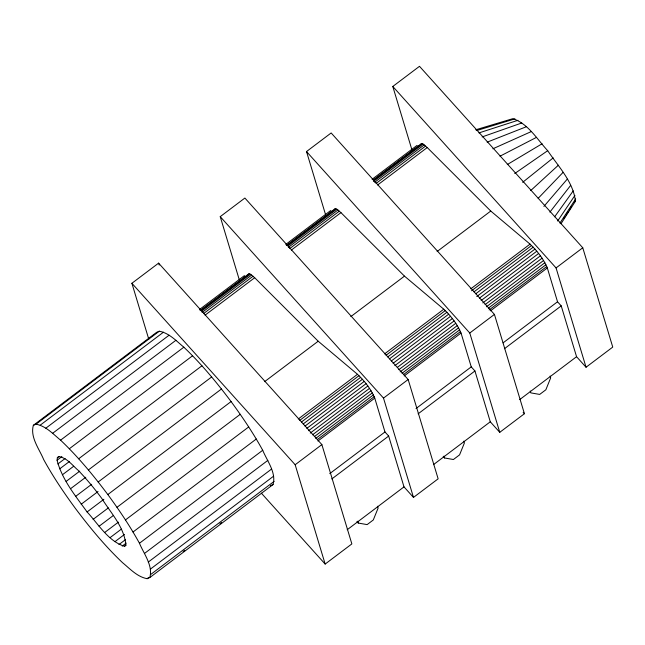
<?xml version="1.0" encoding="UTF-8"?>
<svg xmlns="http://www.w3.org/2000/svg" width="645" height="645" viewBox="0 0 645 645"><rect width="100%" height="100%" fill="white"/><g stroke="black" fill="none" stroke-linecap="round" stroke-linejoin="round"><path stroke-width="0.97" d="M57.074 460.232L57.341 457.74L58.639 456.579C66.886 457.636 72.377 465.392 78.343 470.479C86.865 479.3 94.638 488.821 101.934 498.666C110.964 513.146 124.566 527.497 125.815 545.13L124.517 546.299C108.134 541.139 98.338 524.038 87.091 511.953C75.505 495.892 62.105 479.759 57.074 460.232L61.88 456.612M560.997 223.759L575.429 201.224C573.349 181.882 558.183 166.329 547.694 150.68C537.204 139.417 528.078 123.485 512.807 118.672L475.704 129.798M33.346 425.329C29.984 437.358 39.313 448.96 43.699 459.611C53.019 476.607 63.863 492.716 75.336 508.325C89.76 527.529 105.119 546.154 122.574 562.706C130.032 568.834 137.224 576.864 147.124 578.686L149.809 577.549L273.061 484.556C276.423 472.535 267.094 460.933 262.709 450.275C253.38 433.287 242.544 417.178 231.071 401.569C216.647 382.356 201.288 363.74 183.833 347.187C176.375 341.06 169.184 333.022 159.283 331.208L156.598 332.344L33.346 425.329L36.023 424.192L159.283 331.208M149.809 577.549C153.171 565.52 143.843 553.918 139.457 543.259C130.129 526.272 119.293 510.163 107.82 494.554C93.388 475.341 78.037 456.725 60.582 440.172C53.116 434.045 45.932 426.014 36.023 424.192M563.907 218.3L564.996 216.615M566.076 214.93L568.253 211.568M569.333 209.883L571.51 206.513M559.933 223.097L575.671 198.902M557.635 221.017L574.937 195.411M554.66 216.776L573.244 190.864M549.887 212.132L570.648 185.389M543.904 206.4L567.229 179.157M538.172 198.329L563.093 172.36M248.494 274.173L250.486 274.23L254.686 277.729L318.203 341.221L357.491 374.31C364.61 381.058 370.956 389.032 374.761 398.134L384.976 431.965L388.661 436.06L404.004 486.878L413.485 497.416L438.14 478.824L408.156 379.51L244.882 198.047L220.227 216.647L239.44 280.285M334.779 209.085L336.763 209.141L340.963 212.64L404.48 276.133L443.768 309.213C450.895 315.969 457.24 323.943 461.038 333.046L471.253 366.876L474.938 370.972L490.289 421.79L499.762 432.327L524.417 413.727L494.433 314.413L331.159 132.959L306.512 151.551L325.725 215.196M421.056 143.996L423.039 144.053L427.24 147.552L490.756 211.044L530.045 244.124C537.172 250.873 543.517 258.847 547.323 267.957L557.53 301.779L561.223 305.883L576.566 356.701L586.047 367.239L612.75 347.091L582.766 247.777L419.492 66.314L392.789 86.462L412.002 150.1M530.706 190.581L558.36 165.209M574.219 202.304L575.429 201.224M522.66 182.325L553.176 157.904M148.777 339.206L131.894 283.284L158.606 263.136L321.871 444.599L351.856 543.912L325.153 564.061L261.378 493.175M40.224 425.16L163.483 332.175M199.531 309.487L244.35 275.673L245.616 277.076M285.808 244.399L330.627 210.584L331.893 211.987M372.084 179.31L416.912 145.496L418.17 146.899M200.047 310.624L248.865 273.794M286.324 245.535L335.15 208.706M373.407 179.842L421.427 143.609M200.716 310.648L249.534 273.811M286.993 245.552L335.819 208.722M373.278 180.463L422.096 143.633M206.013 306.947L207.609 305.738M230.023 288.839L231.628 287.63M242.826 279.172L244.431 277.971M303.497 233.409L305.093 232.2M316.3 223.742L317.904 222.541M387.371 170.127L390.572 167.708M413.784 150.204L415.388 148.995M45.827 428.216L169.079 335.231M201.659 311.067L250.486 274.23M287.944 245.979L336.763 209.141M373.423 181.487L423.039 144.053M202.062 312.478L251.679 275.044M288.339 247.39L337.964 209.956M374.616 182.301L424.241 144.867M203.473 313.655L253.098 276.221M289.75 248.567L339.375 211.133M376.027 183.478L425.652 146.036M205.062 315.163L254.686 277.729M291.338 250.075L340.963 212.64M377.615 184.986L427.24 147.552M52.672 433.263L175.924 340.278M60.582 440.172L183.833 347.187M57.341 457.74L58.937 456.539M69.329 448.751L192.589 355.766M57.865 463.973L65.072 458.539M59.679 468.859L69.289 461.61M78.69 458.764L201.95 365.78M62.468 474.728L73.667 466.271M66.129 481.412L79.738 471.148M88.405 469.947L211.657 376.962M70.571 488.7L85.777 477.227M75.65 496.376L91.655 484.298M98.201 481.984L221.461 389M81.214 504.213L98.024 491.53M107.82 494.554L231.071 401.569M87.091 511.953L103.901 499.278M264.579 381.679L318.203 341.221M350.856 316.59L404.48 276.133M437.133 251.502L490.756 211.044M93.106 519.386L108.312 507.913M116.995 507.309L240.246 414.324M99.072 526.264L113.48 515.395M104.812 532.391L118.414 522.128M125.477 519.91L248.728 426.925M110.15 537.583L121.357 529.126M114.923 541.671L124.525 534.423M133.031 532.004L256.283 439.019M118.986 544.541L125.388 539.712M122.219 546.097L126.218 543.074M124.517 546.299L126.114 545.09M298.264 418.992L357.491 374.31M384.541 353.895L443.768 309.213M470.818 288.807L530.045 244.124M299.772 420.355L358.999 375.672M386.057 355.266L445.276 310.584M471.535 290.774L531.561 245.495M139.457 543.259L262.709 450.275M301.433 422.024L360.66 377.341M387.718 356.935L446.937 312.253M473.994 291.846L533.221 247.164M303.198 423.959L362.425 379.276M389.475 358.862L448.702 314.18M475.752 293.773L534.979 249.091M305.012 426.087L364.24 381.405M391.289 360.998L450.516 316.316M476.768 296.515L536.793 251.228M306.827 428.361L366.054 383.686M393.103 363.272L452.33 318.59M479.38 298.183L538.607 253.501M144.577 553.378L267.828 460.393M308.584 430.715L367.811 386.041M394.869 365.626L454.096 320.944M481.146 300.538L540.373 255.855M310.245 433.085L369.472 388.403M397.328 367.392L455.749 323.314M482.807 302.9L542.034 258.218M312.559 434.786L370.988 390.709M398.836 369.698L457.265 325.62M485.113 304.609L543.542 260.532M148.253 562.085L271.505 469.1M314.679 436.375L372.302 392.902M400.158 371.883L458.579 327.805M486.435 306.794L544.864 262.717M315.768 438.374L373.391 394.901M402.045 373.286L459.667 329.813M488.321 308.197L545.952 264.724M317.396 439.535L374.221 396.667M403.673 374.447L460.498 331.57M489.152 309.955L546.775 266.482M317.937 441.003L374.761 398.134M404.213 375.914L461.038 333.046M490.498 310.825L547.323 267.957M150.374 569.132L273.633 476.147M325.153 564.061L295.168 464.747L321.871 444.599M413.485 497.416L383.501 398.102L408.156 379.51M499.762 432.327L469.778 333.014L494.433 314.413M586.047 367.239L556.063 267.925L582.766 247.777M150.898 574.332L274.157 481.347M147.124 578.686L148.721 577.477M183.14 551.515L184.744 550.306M219.953 523.74L221.558 522.531M329.748 473.624L384.976 431.965M416.033 408.535L471.253 366.876M503.108 342.842L557.53 301.779M331.836 478.929L388.661 436.06M418.113 413.84L474.938 370.972M504.398 348.752L561.223 305.883M347.179 529.755L404.004 486.878M433.456 464.658L490.289 421.79M519.741 399.569L576.566 356.701M514.734 173.521L547.694 150.68M507.276 164.572L542.09 143.762M500.004 156.187L536.527 137.345M492.869 148.793L531.174 131.628M270.376 485.693L273.061 484.556M487.144 142.166L526.199 126.799M482.129 136.925L521.749 122.985M478.945 132.91L517.959 120.309M476.768 130.532L514.952 118.857M443.22 456.499L444.534 457.966L453.411 459.514L459.571 454.87L464.392 442.986L463.836 441.14M356.935 521.587L358.257 523.055L367.134 524.611L373.294 519.959L378.115 508.075L377.559 506.236M392.789 86.462L556.063 267.925M306.512 151.551L469.778 333.014M523.151 412.324L524.417 413.727M220.227 216.647L383.501 398.102M131.894 283.284L295.168 464.747M550.112 376.051L550.669 377.889L545.855 389.782L539.688 394.426L530.811 392.878L530.255 391.031M443.978 456.128L444.534 457.966M357.701 521.216L358.257 523.055M158.606 263.136L159.186 265.063"/></g></svg>
